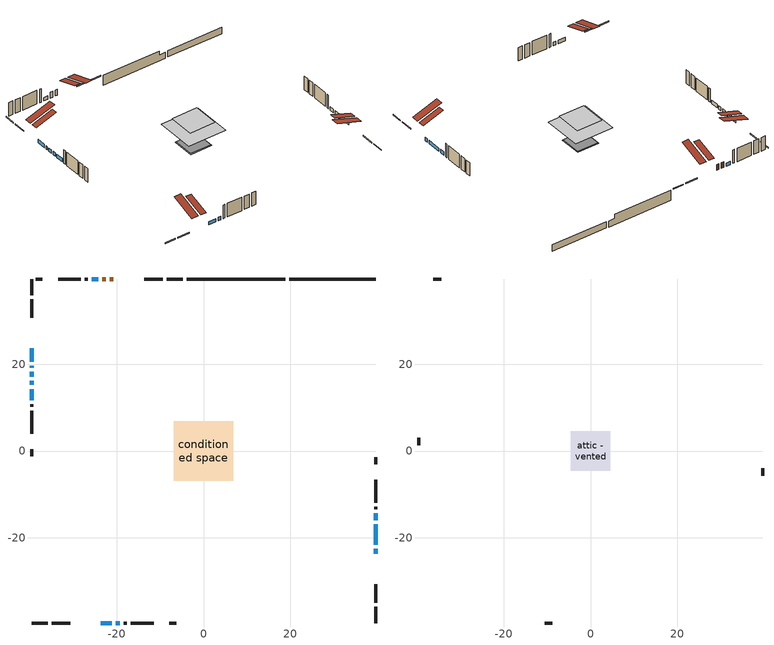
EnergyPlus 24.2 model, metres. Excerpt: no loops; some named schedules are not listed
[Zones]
conditioned space
 floor outside (Floor1 construction): -0.9,-0.9 -0.9,0.9 0.9,0.9 0.9,-0.9 z1.53
 floor adiabatic (AdiabaticFloorConstruction): -6.83,-6.83 -6.83,6.83 6.83,6.83 6.83,-6.83 z3.97
 floor foundation (Slab1 construction): -3.6,-3.6 -3.6,3.6 3.6,3.6 3.6,-3.6 z-1.95
 floor foundation (Slab1 construction 1): -3.86,-3.86 -3.86,3.86 3.86,3.86 3.86,-3.86 z-2.13
 wall outside (RimJoist1 construction): -4.77,39.61 -8.48,39.61 / -39.61,-39.61 -35.9,-39.61 / -39.61,39.61 -39.61,35.9 / 39.61,-39.61 39.61,-35.9 z1.53:1.83
 wall outside (RimJoist2 construction): -9.41,39.61 -13.67,39.61 / -34.97,-39.61 -30.71,-39.61 / -39.61,34.97 -39.61,30.71 / 39.61,-34.97 39.61,-30.71 z1.53:1.83
 wall outside (AdiabaticWallConstruction 1): -20.73,39.61 -21.55,39.61 / -22.47,39.61 -23.28,39.61 z1.53:3.56
 wall outside (AdiabaticWallConstruction): -39.61,23.64 -39.61,20.56 / -24.21,39.61 -25.76,39.61 / -39.61,19.63 -39.61,19.15 / -39.61,18.23 -39.61,17.08 / 39.61,-23.64 39.61,-22.5 / -39.61,16.16 -39.61,15.21 / -39.61,14.28 -39.61,11.74 / 39.61,-21.57 39.61,-16.85 / 39.61,-15.92 39.61,-14.38 / -23.64,-39.61 -21.1,-39.61 / -20.17,-39.61 -19.24,-39.61 z1.53:2.75
 wall outside (Wall1 construction): -26.68,39.61 -27.31,39.61 / -18.31,-39.61 -17.68,-39.61 / -39.61,10.81 -39.61,10.18 / 39.61,-13.45 39.61,-12.82 z1.53:6.41
 wall outside (Wall2 construction): -28.24,39.61 -33.5,39.61 / -16.76,-39.61 -11.5,-39.61 / -39.61,9.25 -39.61,4 / 39.61,-11.89 39.61,-6.64 z1.53:6.41
 wall outside (Wall4 construction): -37.09,39.61 -38.68,39.61 / -7.91,-39.61 -6.31,-39.61 / -39.61,0.4 -39.61,-1.19 / 39.61,-3.05 39.61,-1.45 z1.53:6.41
 wall foundation (FoundationWall1 construction): 39.61,39.61 19.8,39.61 z-1.95:0.31
 wall foundation (FoundationWall2 construction): -3.84,39.61,-2.13 -3.84,39.61,1.53 16.6,39.61,1.53 16.6,39.61,0.05 18.87,39.61,0.05 18.87,39.61,-2.13
 window (WindowConstruction): -39.61,23.64 -39.61,20.56 z1.53:2.75
 window (WindowConstruction 7): -24.21,39.61 -25.76,39.61 z1.53:2.75
 window (WindowConstruction 8): -39.61,19.63 -39.61,19.15 z1.53:2.75
 window (WindowConstruction 9): -39.61,18.23 -39.61,17.08 z1.53:2.75
 window (WindowConstruction 10): 39.61,-23.64 39.61,-22.5 z1.53:2.75
 window (WindowConstruction 1): -39.61,16.15 -39.61,15.21 z1.53:2.75
 window (WindowConstruction 2): -39.61,14.28 -39.61,11.74 z1.53:2.75
 window (WindowConstruction 3): 39.61,-21.57 39.61,-16.85 z1.53:2.75
 window (WindowConstruction 4): 39.61,-15.92 39.61,-14.38 z1.53:2.75
 window (WindowConstruction 5): -23.64,-39.61 -21.1,-39.61 z1.53:2.75
 window (WindowConstruction 6): -20.17,-39.61 -19.24,-39.61 z1.53:2.75
 door (Door): -20.73,39.61 -21.54,39.61 z1.53:3.56
 door (Door 1): -22.47,39.61 -23.28,39.61 z1.53:3.56
 ceiling adiabatic (AdiabaticFloorConstruction): 6.83,-6.83 6.83,6.83 -6.83,6.83 -6.83,-6.83 z3.97
 roof outside (Roof2 construction): -19.81,39.61,6.41 -19.81,32.22,8.87 -17.86,32.22,8.87 -17.86,39.61,6.41; -24.57,-39.61,6.41 -24.57,-32.22,8.87 -26.52,-32.22,8.87 -26.52,-39.61,6.41; -39.61,24.57,6.41 -32.22,24.57,8.87 -32.22,26.52,8.87 -39.61,26.52,6.41; 39.61,-24.57,6.41 32.22,-24.57,8.87 32.22,-26.52,8.87 39.61,-26.52,6.41
attic - vented
 floor to conditioned space (Floor2 construction Reversed): -4.54,-4.54 -4.54,4.54 4.54,4.54 4.54,-4.54 z6.41
 wall outside (Wall3 construction): -34.42,39.61 -36.16,39.61 / -10.57,-39.61 -8.84,-39.61 / -39.61,3.07 -39.61,1.33 / 39.61,-5.71 39.61,-3.97 z1.53:6.41
 roof outside (Roof1 construction): -16.93,39.61,6.41 -16.93,30.76,9.36 -14.6,30.76,9.36 -14.6,39.61,6.41; -27.45,-39.61,6.41 -27.45,-30.76,9.36 -29.78,-30.76,9.36 -29.78,-39.61,6.41; -39.61,27.45,6.41 -30.76,27.45,9.36 -30.76,29.78,9.36 -39.61,29.78,6.41; 39.61,-27.45,6.41 30.76,-27.45,9.36 30.76,-29.78,9.36 39.61,-29.78,6.41
[Building]
Building 1: Terrain=Suburbs
[Site:Location]
Regina Intl AP_SK: Latitude {deg}=50.43; Longitude {deg}=-104.67; Time Zone {hr}=-6; Elevation {m}=578; Keep Site Location Information=Yes
[Site:GroundTemperature:Shallow]
-2.28208, -4.75844, -4.95676, -3.7816, 0.936024, 5.63167, 9.70254, 12.2813, 12.5004, 10.403, 6.43594, 1.88434
[Site:WaterMainsTemperature]
Calculation Method=Schedule; Temperature Schedule=mains temperature schedule
[Material] Roughness=Rough; Thermal Absorptance=0.9
Name | Thickness {m} | Conductivity {W/m-K} | Density {kg/m3} | Specific Heat {J/kg-K} | Solar Absorptance | Visible Absorptance
asphalt or fiberglass shingles | 0.00635 | 0.162714 | 1121.4 | 1465.45 | 0.84 | 0.84
ceiling stud and cavity | 0.1397 | 0.0762125 | 65.682 | 1177.47 | 0.7 | 0.7
concrete 4.0 in. | 0.1016 | 1.803125 | 2242.8 | 837.4 | 0.7 | 0.7
concrete 8.0 in. | 0.2032 | 1.803125 | 2242.8 | 837.4 | 0.7 | 0.7
door material | 0.04445 | 0.0451087 | 512.64 | 1214.23 | 0.7 | 0.7
door material 1 | 0.04445 | 0.20624 | 512.64 | 1214.23 | 0.7 | 0.7
exterior vertical ins | 0.0457286 | 0.029427 | 32.04 | 1214.23 | 0.7 | 0.7
exterior vertical ins 1 | 0.00170311 | 0.029427 | 32.04 | 1214.23 | 0.7 | 0.7
floor covering | 0.0127 | 0.0433444 | 54.468 | 1339.84 | 0.6 | 0.6
floor rigid ins | 0.051816 | 0.029427 | 32.04 | 1214.23 | 0.7 | 0.7
floor rigid ins 1; wall rigid ins | 0.512978 | 0.029427 | 32.04 | 1214.23 | 0.7 | 0.7
floor stud and cavity | 0.1397 | 0.574091 | 92.3553 | 1139.71 | 0.7 | 0.7
floor stud and cavity 1 | 0.1397 | 1.75129 | 37.0049 | 1207.88 | 0.7 | 0.7
furniture material conditioned space 1 | 0.1524 | 0.115458 | 640.8 | 1214.23 | 0.6 | 0.6
gypsum board | 0.0127 | 0.160291 | 801 | 837.4 | 0.6 | 0.6
gypsum board 1 | 0.0127 | 0.160291 | 801 | 837.4 | 0.7 | 0.7
osb sheathing 0.5 in. | 0.0127 | 0.115458 | 512.64 | 1214.23 | 0.7 | 0.7
osb sheathing 0.75 in. | 0.01905 | 0.115458 | 512.64 | 1214.23 | 0.7 | 0.7
osb sheathing 2.0 in. | 0.0508 | 0.115458 | 512.64 | 1214.23 | 0.7 | 0.7
rim joist stud and cavity | 0.0508 | 0.271007 | 50.32683 | 1063.81 | 0.6 | 0.6
rim joist stud and cavity 1 | 0.0508 | 0.0310355 | 125.044 | 1163.47 | 0.6 | 0.6
roof stud and cavity | 0.2032 | 0.116356 | 78.34581 | 1123.46 | 0.7 | 0.7
wall stud and cavity | 0.1397 | 0.0961679 | 139.0536 | 1170.24 | 0.7 | 0.7
wall stud and cavity 1 | 0.1397 | 0.0921469 | 139.0536 | 1170.24 | 0.7 | 0.7
wall stud and cavity 2 | 0.0889 | 6.1454 | 50.32683 | 1063.81 | 0.6 | 0.6
wall stud and cavity 3 | 0.1397 | 0.0971535 | 139.0536 | 1170.24 | 0.7 | 0.7
wall stud and cavity 4 | 0.0889 | 0.380278 | 52.3479 | 1209.89 | 0.7 | 0.7
wall stud and cavity 5 | 0.0889 | 0.391764 | 83.0341 | 1211.67 | 0.7 | 0.7
wood siding | 0.0254 | 0.102417 | 544.68 | 1172.36 | 0 | 0
wood siding 1 | 0.00254 | 0.102417 | 544.68 | 1172.36 | 0 | 0
wood siding 2; wood siding 3; wood siding 4 | 0.0254 | 0.102417 | 544.68 | 1172.36 | 0.7 | 0.7
[WindowMaterial:SimpleGlazingSystem]
Name | U-Factor {W/m2-K} | Solar Heat Gain Coefficient
WindowMaterial | 2.90941 | 0.68
WindowMaterial 1 | 2.972433 | 0.61
WindowMaterial 2 | 2.82878 | 0.58
WindowMaterial 3 | 2.87193 | 0.71
WindowMaterial 4 | 2.93382 | 0.65
WindowMaterial 5 | 2.92474 | 0.66
[Construction]
AdiabaticFloorConstruction: floor stud and cavity 1, floor rigid ins 1, osb sheathing 0.75 in., floor covering
AdiabaticWallConstruction: wood siding 3, wall rigid ins, wall stud and cavity 4, gypsum board
AdiabaticWallConstruction 1: wood siding 4, wall rigid ins, wall stud and cavity 4, gypsum board
Door: door material
Door 1: door material 1
Floor1 construction: floor stud and cavity, floor rigid ins, osb sheathing 0.75 in., floor covering
Floor2 construction Reversed: gypsum board, ceiling stud and cavity
FoundationWall1 construction; FoundationWall2 construction: concrete 8.0 in., gypsum board 1
furniture construction conditioned space 1: furniture material conditioned space 1
PartitionWallConstruction: gypsum board, wall stud and cavity 5, gypsum board
RimJoist1 construction: wood siding 2, rim joist stud and cavity
RimJoist2 construction: wood siding 2, osb sheathing 2.0 in., rim joist stud and cavity 1
Roof1 construction: asphalt or fiberglass shingles
Roof2 construction: asphalt or fiberglass shingles, osb sheathing 0.75 in., roof stud and cavity, gypsum board
Slab1 construction; Slab1 construction 1: concrete 4.0 in.
Wall1 construction: wood siding, osb sheathing 0.5 in., wall stud and cavity, gypsum board
Wall2 construction: wood siding, osb sheathing 0.5 in., wall stud and cavity 1, gypsum board
Wall3 construction: wood siding 1, wall stud and cavity 2
Wall4 construction: wood siding, osb sheathing 0.5 in., wall stud and cavity 3, gypsum board
WindowConstruction; WindowConstruction 4; WindowConstruction 7: WindowMaterial
WindowConstruction 1; WindowConstruction 8: WindowMaterial 1
WindowConstruction 10; WindowConstruction 9: WindowMaterial 5
WindowConstruction 2; WindowConstruction 5: WindowMaterial 2
WindowConstruction 3: WindowMaterial 3
WindowConstruction 6: WindowMaterial 4
[Zone] Multiplier=1; Part of Total Floor Area=Yes
Name | Volume {m3}
attic - vented | 39.4939
conditioned space | 745.5
[Space]
Name | Zone | Volume {m3}
attic - vented 1 | attic - vented | 39.4939
conditioned space 1 | conditioned space | 745.5
[ZoneInfiltration:EffectiveLeakageArea]
infil attic - vented 1: Zone or Space=attic - vented 1; Schedule=Always On Discrete; Effective Air Leakage Area {cm2}=2605.26; Stack Coefficient=0.000544188; Wind Coefficient=1.57614e-05
[ZoneMixing]
whole house fan mix: Zone or Space=attic - vented; Schedule=Always On Continuous; Design Flow Rate Calculation Method=Flow/Zone; Design Flow Rate {m3/s}=0; Source Zone or Space=conditioned space
[SurfaceProperty:ExposedFoundationPerimeter] Exposed Perimeter Calculation Method=TotalExposedPerimeter
Name | Total Exposed Perimeter {m}
Slab1 | 19.812
Slab1 1 | 22.708
[InternalMass] Zone or ZoneList=conditioned space; Space or SpaceList=conditioned space 1
Name | Construction | Surface Area {m2}
furniture mass conditioned space 1 | furniture construction conditioned space 1 | 120.618
partition wall mass | PartitionWallConstruction | 301.546
[Lights]
interior lighting: Zone or ZoneList or Space or SpaceList=conditioned space 1; Schedule=interior lighting schedule; Design Level Calculation Method=LightingLevel; Lighting Level {W}=343.2; Return Air Fraction=0; Fraction Radiant=0.6; Fraction Visible=0.2; Fraction Replaceable=1
[People]
occupants: Zone or ZoneList or Space or SpaceList=conditioned space 1; Number of People Schedule=occupants schedule; Number of People Calculation Method=People; Number of People=3; Fraction Radiant=0.314171; Sensible Heat Fraction=0.56303; Activity Level Schedule=occupants activity schedule; Carbon Dioxide Generation Rate {m3/s-W}=0; Enable ASHRAE 55 Comfort Warnings=No; Mean Radiant Temperature Calculation Type=EnclosureAveraged
[ElectricEquipment] Zone or ZoneList or Space or SpaceList=conditioned space 1; Design Level Calculation Method=EquipmentLevel
Name | Schedule | Design Level {W} | Fraction Latent | Fraction Radiant | Fraction Lost
clothes dryer | clothes dryer schedule | 140.772 | 0.015 | 0.081 | 0.85
clothes washer | clothes washer schedule | 32.1985 | 0.03 | 0.162 | 0.7
cooking range | cooking range schedule | 215.147 | 0.08 | 0.432 | 0.2
dishwasher | dishwasher schedule | 66.8632 | 0.3 | 0.18 | 0.4
fridge | fridge schedule | 72.9452 | 0 | 0.6 | 0
mech vent house fan | mech vent house fan schedule | 0 | 0 | 0 | 1
mech vent house fan cfis | mech vent house fan cfis schedule | 0 | 0 | 0 | 0
misc plug loads | misc plug loads schedule | 494.7 | 0.045 | 0.513 | 0.1
whole house fan | Always On Discrete | 0 | 0 | 0 | 1
[OtherEquipment] Zone or ZoneList or Space or SpaceList=conditioned space 1; Design Level Calculation Method=EquipmentLevel
Name | Fuel Type | Schedule | Design Level {W} | Fraction Latent | Fraction Radiant | Fraction Lost
clothes dryer 1 | Electricity | clothes dryer schedule | 0 | 0.015 | 0.081 | 0.85
cooking range 1 | Electricity | cooking range schedule | 0 | 0.08 | 0.432 | 0.2
general water use latent | None | general water use schedule | 62.594 | 1 | 0 | 0
general water use sensible | None | general water use schedule | -61.6891 | 0 | 0.6 | 0
mech vent house fan latent load | None | Always On Discrete | 0 | 1 | 0 | 0
mech vent house fan sensible load | None | Always On Discrete | 0 | 0 | 0 | 0
water heater energy adjustment1 | NaturalGas | Always On Discrete | 0.01 | 0 | 0 | 1
[ZoneInfiltration:DesignFlowRate] Zone or ZoneList or Space or SpaceList=conditioned space 1; Schedule=Always On Discrete; Design Flow Rate Calculation Method=Flow/Zone; Design Flow Rate {m3/s}=0
infil flow; natural vent flow; whole house fan flow
[Foundation:Kiva] Initial Indoor Air Temperature {C}=21; Wall Depth Below Slab {m}=0.2032; Custom Block X Position 1 {m}=0.2159; Custom Block Z Position 1 {m}=0
Name | Wall Height Above Grade {m} | Custom Block Material Name 1 | Custom Block Depth 1 {m}
Foundation Kiva 1 | 0.310012 | exterior vertical ins | 2.26
Foundation Kiva 2 | 1.53 | exterior vertical ins 1 | 3.66001
[Foundation:Kiva:Settings]
Soil Conductivity {W/m-K}=0.849921; Soil Density {kg/m3}=1842.3; Soil Specific Heat {J/kg-K}=418.7; Ground Solar Absorptivity=0.9; Ground Thermal Absorptivity=0.9; Ground Surface Roughness {m}=0.03; Far-Field Width {m}=40; Deep-Ground Boundary Condition=ZeroFlux; Deep-Ground Depth {m}=40; Minimum Cell Dimension {m}=0.2; Maximum Cell Growth Coefficient=3; Simulation Timestep=Timestep
[Exterior:Lights]
exterior lighting: Schedule=exterior lighting schedule; Design Level {W}=75.6
[Schedule:Constant]
Name | Hourly Value
Always On Continuous; mech vent house fan schedule; mech vent house fan cfis schedule; Always On Discrete | 1
occupants activity schedule | 117.228
fridge schedule | 0
[Schedule:Week:Daily]
interior lighting schedule Week Rule - Jan1-Jan27: interior lighting schedule day, interior lighting schedule day, interior lighting schedule day, interior lighting schedule day, interior lighting schedule day, interior lighting schedule day, interior lighting schedule day, interior lighting schedule default day, interior lighting schedule default day, interior lighting schedule default day, interior lighting schedule default day, interior lighting schedule default day
interior lighting schedule Week Rule - Jan28-Feb3: interior lighting schedule day, interior lighting schedule day, interior lighting schedule day, interior lighting schedule day, interior lighting schedule day 1, interior lighting schedule day 1, interior lighting schedule day 1, interior lighting schedule default day, interior lighting schedule default day, interior lighting schedule default day, interior lighting schedule default day, interior lighting schedule default day
interior lighting schedule Week Rule - Feb4-Feb24: interior lighting schedule day 1, interior lighting schedule day 1, interior lighting schedule day 1, interior lighting schedule day 1, interior lighting schedule day 1, interior lighting schedule day 1, interior lighting schedule day 1, interior lighting schedule default day, interior lighting schedule default day, interior lighting schedule default day, interior lighting schedule default day, interior lighting schedule default day
interior lighting schedule Week Rule - Feb25-Mar3: interior lighting schedule day 1, interior lighting schedule day 1, interior lighting schedule day 1, interior lighting schedule day 1, interior lighting schedule day 2, interior lighting schedule day 2, interior lighting schedule day 2, interior lighting schedule default day, interior lighting schedule default day, interior lighting schedule default day, interior lighting schedule default day, interior lighting schedule default day
interior lighting schedule Week Rule - Mar4-Mar31: interior lighting schedule day 2, interior lighting schedule day 2, interior lighting schedule day 2, interior lighting schedule day 2, interior lighting schedule day 2, interior lighting schedule day 2, interior lighting schedule day 2, interior lighting schedule default day, interior lighting schedule default day, interior lighting schedule default day, interior lighting schedule default day, interior lighting schedule default day
interior lighting schedule Week Rule - Apr1-Apr28: interior lighting schedule day 3, interior lighting schedule day 3, interior lighting schedule day 3, interior lighting schedule day 3, interior lighting schedule day 3, interior lighting schedule day 3, interior lighting schedule day 3, interior lighting schedule default day, interior lighting schedule default day, interior lighting schedule default day, interior lighting schedule default day, interior lighting schedule default day
interior lighting schedule Week Rule - Apr29-May5: interior lighting schedule day 3, interior lighting schedule day 3, interior lighting schedule day 4, interior lighting schedule day 4, interior lighting schedule day 4, interior lighting schedule day 4, interior lighting schedule day 4, interior lighting schedule default day, interior lighting schedule default day, interior lighting schedule default day, interior lighting schedule default day, interior lighting schedule default day
interior lighting schedule Week Rule - May6-May26: interior lighting schedule day 4, interior lighting schedule day 4, interior lighting schedule day 4, interior lighting schedule day 4, interior lighting schedule day 4, interior lighting schedule day 4, interior lighting schedule day 4, interior lighting schedule default day, interior lighting schedule default day, interior lighting schedule default day, interior lighting schedule default day, interior lighting schedule default day
interior lighting schedule Week Rule - May27-Jun2: interior lighting schedule day 4, interior lighting schedule day 4, interior lighting schedule day 4, interior lighting schedule day 4, interior lighting schedule day 4, interior lighting schedule day 5, interior lighting schedule day 5, interior lighting schedule default day, interior lighting schedule default day, interior lighting schedule default day, interior lighting schedule default day, interior lighting schedule default day
interior lighting schedule Week Rule - Jun3-Jun30: interior lighting schedule day 5, interior lighting schedule day 5, interior lighting schedule day 5, interior lighting schedule day 5, interior lighting schedule day 5, interior lighting schedule day 5, interior lighting schedule day 5, interior lighting schedule default day, interior lighting schedule default day, interior lighting schedule default day, interior lighting schedule default day, interior lighting schedule default day
interior lighting schedule Week Rule - Jul1-Jul28: interior lighting schedule day 6, interior lighting schedule day 6, interior lighting schedule day 6, interior lighting schedule day 6, interior lighting schedule day 6, interior lighting schedule day 6, interior lighting schedule day 6, interior lighting schedule default day, interior lighting schedule default day, interior lighting schedule default day, interior lighting schedule default day, interior lighting schedule default day
interior lighting schedule Week Rule - Jul29-Aug4: interior lighting schedule day 6, interior lighting schedule day 6, interior lighting schedule day 6, interior lighting schedule day 7, interior lighting schedule day 7, interior lighting schedule day 7, interior lighting schedule day 7, interior lighting schedule default day, interior lighting schedule default day, interior lighting schedule default day, interior lighting schedule default day, interior lighting schedule default day
interior lighting schedule Week Rule - Aug5-Aug25: interior lighting schedule day 7, interior lighting schedule day 7, interior lighting schedule day 7, interior lighting schedule day 7, interior lighting schedule day 7, interior lighting schedule day 7, interior lighting schedule day 7, interior lighting schedule default day, interior lighting schedule default day, interior lighting schedule default day, interior lighting schedule default day, interior lighting schedule default day
interior lighting schedule Week Rule - Aug26-Sep1: interior lighting schedule day 7, interior lighting schedule day 7, interior lighting schedule day 7, interior lighting schedule day 7, interior lighting schedule day 7, interior lighting schedule day 7, interior lighting schedule day 8, interior lighting schedule default day, interior lighting schedule default day, interior lighting schedule default day, interior lighting schedule default day, interior lighting schedule default day
interior lighting schedule Week Rule - Sep2-Sep29: interior lighting schedule day 8, interior lighting schedule day 8, interior lighting schedule day 8, interior lighting schedule day 8, interior lighting schedule day 8, interior lighting schedule day 8, interior lighting schedule day 8, interior lighting schedule default day, interior lighting schedule default day, interior lighting schedule default day, interior lighting schedule default day, interior lighting schedule default day
interior lighting schedule Week Rule - Sep30-Oct6: interior lighting schedule day 8, interior lighting schedule day 9, interior lighting schedule day 9, interior lighting schedule day 9, interior lighting schedule day 9, interior lighting schedule day 9, interior lighting schedule day 9, interior lighting schedule default day, interior lighting schedule default day, interior lighting schedule default day, interior lighting schedule default day, interior lighting schedule default day
interior lighting schedule Week Rule - Oct7-Oct27: interior lighting schedule day 9, interior lighting schedule day 9, interior lighting schedule day 9, interior lighting schedule day 9, interior lighting schedule day 9, interior lighting schedule day 9, interior lighting schedule day 9, interior lighting schedule default day, interior lighting schedule default day, interior lighting schedule default day, interior lighting schedule default day, interior lighting schedule default day
interior lighting schedule Week Rule - Oct28-Nov3: interior lighting schedule day 9, interior lighting schedule day 9, interior lighting schedule day 9, interior lighting schedule day 9, interior lighting schedule day 10, interior lighting schedule day 10, interior lighting schedule day 10, interior lighting schedule default day, interior lighting schedule default day, interior lighting schedule default day, interior lighting schedule default day, interior lighting schedule default day
interior lighting schedule Week Rule - Nov4-Nov24: interior lighting schedule day 10, interior lighting schedule day 10, interior lighting schedule day 10, interior lighting schedule day 10, interior lighting schedule day 10, interior lighting schedule day 10, interior lighting schedule day 10, interior lighting schedule default day, interior lighting schedule default day, interior lighting schedule default day, interior lighting schedule default day, interior lighting schedule default day
interior lighting schedule Week Rule - Nov25-Dec1: interior lighting schedule day 10, interior lighting schedule day 10, interior lighting schedule day 10, interior lighting schedule day 10, interior lighting schedule day 10, interior lighting schedule day 10, interior lighting schedule day 11, interior lighting schedule default day, interior lighting schedule default day, interior lighting schedule default day, interior lighting schedule default day, interior lighting schedule default day
interior lighting schedule Week Rule - Dec2-Dec31: interior lighting schedule day 11, interior lighting schedule day 11, interior lighting schedule day 11, interior lighting schedule day 11, interior lighting schedule day 11, interior lighting schedule day 11, interior lighting schedule day 11, interior lighting schedule default day, interior lighting schedule default day, interior lighting schedule default day, interior lighting schedule default day, interior lighting schedule default day
occupants schedule Week Rule - Jan1-Dec31: occupants schedule day, occupants schedule day, occupants schedule day, occupants schedule day, occupants schedule day, occupants schedule day, occupants schedule day, occupants schedule default day, occupants schedule default day, occupants schedule default day, occupants schedule default day, occupants schedule default day
clothes dryer schedule Week Rule - Jan1-Dec31: clothes dryer schedule day, clothes dryer schedule day, clothes dryer schedule day, clothes dryer schedule day, clothes dryer schedule day, clothes dryer schedule day, clothes dryer schedule day, clothes dryer schedule default day, clothes dryer schedule default day, clothes dryer schedule default day, clothes dryer schedule default day, clothes dryer schedule default day
clothes washer schedule Week Rule - Jan1-Dec31: clothes washer schedule day, clothes washer schedule day, clothes washer schedule day, clothes washer schedule day, clothes washer schedule day, clothes washer schedule day, clothes washer schedule day, clothes washer schedule default day, clothes washer schedule default day, clothes washer schedule default day, clothes washer schedule default day, clothes washer schedule default day
cooking range schedule Week Rule - Jan1-Dec31: cooking range schedule day, cooking range schedule day, cooking range schedule day, cooking range schedule day, cooking range schedule day, cooking range schedule day, cooking range schedule day, cooking range schedule default day, cooking range schedule default day, cooking range schedule default day, cooking range schedule default day, cooking range schedule default day
dishwasher schedule Week Rule - Jan1-Dec31: dishwasher schedule day, dishwasher schedule day, dishwasher schedule day, dishwasher schedule day, dishwasher schedule day, dishwasher schedule day, dishwasher schedule day, dishwasher schedule default day, dishwasher schedule default day, dishwasher schedule default day, dishwasher schedule default day, dishwasher schedule default day
misc plug loads schedule Week Rule - Jan1-Dec31: misc plug loads schedule day, misc plug loads schedule day, misc plug loads schedule day, misc plug loads schedule day, misc plug loads schedule day, misc plug loads schedule day, misc plug loads schedule day, misc plug loads schedule default day, misc plug loads schedule default day, misc plug loads schedule default day, misc plug loads schedule default day, misc plug loads schedule default day
general water use schedule Week Rule - Jan1-Dec31: general water use schedule day, general water use schedule day, general water use schedule day, general water use schedule day, general water use schedule day, general water use schedule day, general water use schedule day, general water use schedule default day, general water use schedule default day, general water use schedule default day, general water use schedule default day, general water use schedule default day
exterior lighting schedule Week Rule - Jan1-Jan27: exterior lighting schedule day, exterior lighting schedule day, exterior lighting schedule day, exterior lighting schedule day, exterior lighting schedule day, exterior lighting schedule day, exterior lighting schedule day, exterior lighting schedule default day, exterior lighting schedule default day, exterior lighting schedule default day, exterior lighting schedule default day, exterior lighting schedule default day
exterior lighting schedule Week Rule - Jan28-Feb3: exterior lighting schedule day, exterior lighting schedule day, exterior lighting schedule day, exterior lighting schedule day, exterior lighting schedule day 1, exterior lighting schedule day 1, exterior lighting schedule day 1, exterior lighting schedule default day, exterior lighting schedule default day, exterior lighting schedule default day, exterior lighting schedule default day, exterior lighting schedule default day
exterior lighting schedule Week Rule - Feb4-Feb24: exterior lighting schedule day 1, exterior lighting schedule day 1, exterior lighting schedule day 1, exterior lighting schedule day 1, exterior lighting schedule day 1, exterior lighting schedule day 1, exterior lighting schedule day 1, exterior lighting schedule default day, exterior lighting schedule default day, exterior lighting schedule default day, exterior lighting schedule default day, exterior lighting schedule default day
exterior lighting schedule Week Rule - Feb25-Mar3: exterior lighting schedule day 1, exterior lighting schedule day 1, exterior lighting schedule day 1, exterior lighting schedule day 1, exterior lighting schedule day 2, exterior lighting schedule day 2, exterior lighting schedule day 2, exterior lighting schedule default day, exterior lighting schedule default day, exterior lighting schedule default day, exterior lighting schedule default day, exterior lighting schedule default day
exterior lighting schedule Week Rule - Mar4-Mar31: exterior lighting schedule day 2, exterior lighting schedule day 2, exterior lighting schedule day 2, exterior lighting schedule day 2, exterior lighting schedule day 2, exterior lighting schedule day 2, exterior lighting schedule day 2, exterior lighting schedule default day, exterior lighting schedule default day, exterior lighting schedule default day, exterior lighting schedule default day, exterior lighting schedule default day
exterior lighting schedule Week Rule - Apr1-Apr28: exterior lighting schedule day 3, exterior lighting schedule day 3, exterior lighting schedule day 3, exterior lighting schedule day 3, exterior lighting schedule day 3, exterior lighting schedule day 3, exterior lighting schedule day 3, exterior lighting schedule default day, exterior lighting schedule default day, exterior lighting schedule default day, exterior lighting schedule default day, exterior lighting schedule default day
exterior lighting schedule Week Rule - Apr29-May5: exterior lighting schedule day 3, exterior lighting schedule day 3, exterior lighting schedule day 4, exterior lighting schedule day 4, exterior lighting schedule day 4, exterior lighting schedule day 4, exterior lighting schedule day 4, exterior lighting schedule default day, exterior lighting schedule default day, exterior lighting schedule default day, exterior lighting schedule default day, exterior lighting schedule default day
exterior lighting schedule Week Rule - May6-May26: exterior lighting schedule day 4, exterior lighting schedule day 4, exterior lighting schedule day 4, exterior lighting schedule day 4, exterior lighting schedule day 4, exterior lighting schedule day 4, exterior lighting schedule day 4, exterior lighting schedule default day, exterior lighting schedule default day, exterior lighting schedule default day, exterior lighting schedule default day, exterior lighting schedule default day
exterior lighting schedule Week Rule - May27-Jun2: exterior lighting schedule day 4, exterior lighting schedule day 4, exterior lighting schedule day 4, exterior lighting schedule day 4, exterior lighting schedule day 4, exterior lighting schedule day 5, exterior lighting schedule day 5, exterior lighting schedule default day, exterior lighting schedule default day, exterior lighting schedule default day, exterior lighting schedule default day, exterior lighting schedule default day
exterior lighting schedule Week Rule - Jun3-Jun30: exterior lighting schedule day 5, exterior lighting schedule day 5, exterior lighting schedule day 5, exterior lighting schedule day 5, exterior lighting schedule day 5, exterior lighting schedule day 5, exterior lighting schedule day 5, exterior lighting schedule default day, exterior lighting schedule default day, exterior lighting schedule default day, exterior lighting schedule default day, exterior lighting schedule default day
exterior lighting schedule Week Rule - Jul1-Jul28: exterior lighting schedule day 6, exterior lighting schedule day 6, exterior lighting schedule day 6, exterior lighting schedule day 6, exterior lighting schedule day 6, exterior lighting schedule day 6, exterior lighting schedule day 6, exterior lighting schedule default day, exterior lighting schedule default day, exterior lighting schedule default day, exterior lighting schedule default day, exterior lighting schedule default day
exterior lighting schedule Week Rule - Jul29-Aug4: exterior lighting schedule day 6, exterior lighting schedule day 6, exterior lighting schedule day 6, exterior lighting schedule day 7, exterior lighting schedule day 7, exterior lighting schedule day 7, exterior lighting schedule day 7, exterior lighting schedule default day, exterior lighting schedule default day, exterior lighting schedule default day, exterior lighting schedule default day, exterior lighting schedule default day
exterior lighting schedule Week Rule - Aug5-Aug25: exterior lighting schedule day 7, exterior lighting schedule day 7, exterior lighting schedule day 7, exterior lighting schedule day 7, exterior lighting schedule day 7, exterior lighting schedule day 7, exterior lighting schedule day 7, exterior lighting schedule default day, exterior lighting schedule default day, exterior lighting schedule default day, exterior lighting schedule default day, exterior lighting schedule default day
exterior lighting schedule Week Rule - Aug26-Sep1: exterior lighting schedule day 7, exterior lighting schedule day 7, exterior lighting schedule day 7, exterior lighting schedule day 7, exterior lighting schedule day 7, exterior lighting schedule day 7, exterior lighting schedule day 8, exterior lighting schedule default day, exterior lighting schedule default day, exterior lighting schedule default day, exterior lighting schedule default day, exterior lighting schedule default day
exterior lighting schedule Week Rule - Sep2-Sep29: exterior lighting schedule day 8, exterior lighting schedule day 8, exterior lighting schedule day 8, exterior lighting schedule day 8, exterior lighting schedule day 8, exterior lighting schedule day 8, exterior lighting schedule day 8, exterior lighting schedule default day, exterior lighting schedule default day, exterior lighting schedule default day, exterior lighting schedule default day, exterior lighting schedule default day
exterior lighting schedule Week Rule - Sep30-Oct6: exterior lighting schedule day 8, exterior lighting schedule day 9, exterior lighting schedule day 9, exterior lighting schedule day 9, exterior lighting schedule day 9, exterior lighting schedule day 9, exterior lighting schedule day 9, exterior lighting schedule default day, exterior lighting schedule default day, exterior lighting schedule default day, exterior lighting schedule default day, exterior lighting schedule default day
exterior lighting schedule Week Rule - Oct7-Oct27: exterior lighting schedule day 9, exterior lighting schedule day 9, exterior lighting schedule day 9, exterior lighting schedule day 9, exterior lighting schedule day 9, exterior lighting schedule day 9, exterior lighting schedule day 9, exterior lighting schedule default day, exterior lighting schedule default day, exterior lighting schedule default day, exterior lighting schedule default day, exterior lighting schedule default day
exterior lighting schedule Week Rule - Oct28-Nov3: exterior lighting schedule day 9, exterior lighting schedule day 9, exterior lighting schedule day 9, exterior lighting schedule day 9, exterior lighting schedule day 10, exterior lighting schedule day 10, exterior lighting schedule day 10, exterior lighting schedule default day, exterior lighting schedule default day, exterior lighting schedule default day, exterior lighting schedule default day, exterior lighting schedule default day
exterior lighting schedule Week Rule - Nov4-Nov24: exterior lighting schedule day 10, exterior lighting schedule day 10, exterior lighting schedule day 10, exterior lighting schedule day 10, exterior lighting schedule day 10, exterior lighting schedule day 10, exterior lighting schedule day 10, exterior lighting schedule default day, exterior lighting schedule default day, exterior lighting schedule default day, exterior lighting schedule default day, exterior lighting schedule default day
[Schedule:Year]
interior lighting schedule: interior lighting schedule Week Rule - Jan1-Jan27, 1, 1, 1, 27, interior lighting schedule Week Rule - Jan28-Feb3, 1, 28, 2, 3, interior lighting schedule Week Rule - Feb4-Feb24, 2, 4, 2, 24, interior lighting schedule Week Rule - Feb25-Mar3, 2, 25, 3, 3, interior lighting schedule Week Rule - Mar4-Mar31, 3, 4, 3, 31, interior lighting schedule Week Rule - Apr1-Apr28, 4, 1, 4, 28, interior lighting schedule Week Rule - Apr29-May5, 4, 29, 5, 5, interior lighting schedule Week Rule - May6-May26, 5, 6, 5, 26, interior lighting schedule Week Rule - May27-Jun2, 5, 27, 6, 2, interior lighting schedule Week Rule - Jun3-Jun30, 6, 3, 6, 30, interior lighting schedule Week Rule - Jul1-Jul28, 7, 1, 7, 28, interior lighting schedule Week Rule - Jul29-Aug4, 7, 29, 8, 4, interior lighting schedule Week Rule - Aug5-Aug25, 8, 5, 8, 25, interior lighting schedule Week Rule - Aug26-Sep1, 8, 26, 9, 1, interior lighting schedule Week Rule - Sep2-Sep29, 9, 2, 9, 29, interior lighting schedule Week Rule - Sep30-Oct6, 9, 30, 10, 6, interior lighting schedule Week Rule - Oct7-Oct27, 10, 7, 10, 27, interior lighting schedule Week Rule - Oct28-Nov3, 10, 28, 11, 3, interior lighting schedule Week Rule - Nov4-Nov24, 11, 4, 11, 24, interior lighting schedule Week Rule - Nov25-Dec1, 11, 25, 12, 1, interior lighting schedule Week Rule - Dec2-Dec31, 12, 2, 12, 31
occupants schedule: occupants schedule Week Rule - Jan1-Dec31, 1, 1, 12, 31
clothes dryer schedule: clothes dryer schedule Week Rule - Jan1-Dec31, 1, 1, 12, 31
clothes washer schedule: clothes washer schedule Week Rule - Jan1-Dec31, 1, 1, 12, 31
cooking range schedule: cooking range schedule Week Rule - Jan1-Dec31, 1, 1, 12, 31
dishwasher schedule: dishwasher schedule Week Rule - Jan1-Dec31, 1, 1, 12, 31
misc plug loads schedule: misc plug loads schedule Week Rule - Jan1-Dec31, 1, 1, 12, 31
general water use schedule: general water use schedule Week Rule - Jan1-Dec31, 1, 1, 12, 31
exterior lighting schedule: exterior lighting schedule Week Rule - Jan1-Jan27, 1, 1, 1, 27, exterior lighting schedule Week Rule - Jan28-Feb3, 1, 28, 2, 3, exterior lighting schedule Week Rule - Feb4-Feb24, 2, 4, 2, 24, exterior lighting schedule Week Rule - Feb25-Mar3, 2, 25, 3, 3, exterior lighting schedule Week Rule - Mar4-Mar31, 3, 4, 3, 31, exterior lighting schedule Week Rule - Apr1-Apr28, 4, 1, 4, 28, exterior lighting schedule Week Rule - Apr29-May5, 4, 29, 5, 5, exterior lighting schedule Week Rule - May6-May26, 5, 6, 5, 26, exterior lighting schedule Week Rule - May27-Jun2, 5, 27, 6, 2, exterior lighting schedule Week Rule - Jun3-Jun30, 6, 3, 6, 30, exterior lighting schedule Week Rule - Jul1-Jul28, 7, 1, 7, 28, exterior lighting schedule Week Rule - Jul29-Aug4, 7, 29, 8, 4, exterior lighting schedule Week Rule - Aug5-Aug25, 8, 5, 8, 25, exterior lighting schedule Week Rule - Aug26-Sep1, 8, 26, 9, 1, exterior lighting schedule Week Rule - Sep2-Sep29, 9, 2, 9, 29, exterior lighting schedule Week Rule - Sep30-Oct6, 9, 30, 10, 6, exterior lighting schedule Week Rule - Oct7-Oct27, 10, 7, 10, 27, exterior lighting schedule Week Rule - Oct28-Nov3, 10, 28, 11, 3, exterior lighting schedule Week Rule - Nov4-Nov24, 11, 4, 11, 24, exterior lighting schedule Week Rule - Nov25-Dec1, 11, 25, 12, 1, exterior lighting schedule Week Rule - Dec2-Dec31, 12, 2, 12, 31
[Schedule:Compact]
mains temperature schedule: Through: 01/01, For: AllDays, Until: 24:00, 3.64167, Through: 01/02, For: AllDays, Until: 24:00, 3.56444, Through: 01/03, For: AllDays, Until: 24:00, 3.48833, Through: 01/04, For: AllDays, Until: 24:00, 3.41333, Through: 01/05, For: AllDays, Until: 24:00, 3.33944, Through: 01/06, For: AllDays, Until: 24:00, 3.26667, Through: 01/07, For: AllDays, Until: 24:00, 3.195, Through: 01/08, For: AllDays, Until: 24:00, 3.12444, Through: 01/09, For: AllDays, Until: 24:00, 3.055, Through: 01/10, For: AllDays, Until: 24:00, 2.98611, Through: 01/11, For: AllDays, Until: 24:00, 2.91944, Through: 01/12, For: AllDays, Until: 24:00, 2.85333, Through: 01/13, For: AllDays, Until: 24:00, 2.78833, Through: 01/14, For: AllDays, Until: 24:00, 2.725, Through: 01/15, For: AllDays, Until: 24:00, 2.66222, Through: 01/16, For: AllDays, Until: 24:00, 2.60111, Through: 01/17, For: AllDays, Until: 24:00, 2.54167, Through: 01/18, For: AllDays, Until: 24:00, 2.48333, Through: 01/19, For: AllDays, Until: 24:00, 2.42611, Through: 01/20, For: AllDays, Until: 24:00, 2.37, Through: 01/21, For: AllDays, Until: 24:00, 2.31556, Through: 01/22, For: AllDays, Until: 24:00, 2.26278, Through: 01/23, For: AllDays, Until: 24:00, 2.21111, Through: 01/24, For: AllDays, Until: 24:00, 2.16056, Through: 01/25, For: AllDays, Until: 24:00, 2.11167, Through: 01/26, For: AllDays, Until: 24:00, 2.06444, Through: 01/27, For: AllDays, Until: 24:00, 2.01833, Through: 01/28, For: AllDays, Until: 24:00, 1.97389, Through: 01/29, For: AllDays, Until: 24:00, 1.93056, Through: 01/30, For: AllDays, Until: 24:00, 1.88889, Through: 01/31, For: AllDays, Until: 24:00, 1.84889, Through: 02/01, For: AllDays, Until: 24:00, 1.81056, Through: 02/02, For: AllDays, Until: 24:00, 1.77333, Through: 02/03, For: AllDays, Until: 24:00, 1.73778, Through: 02/04, For: AllDays, Until: 24:00, 1.70389, Through: 02/05, For: AllDays, Until: 24:00, 1.67167, Through: 02/06, For: AllDays, Until: 24:00, 1.64056, Through: 02/07, For: AllDays, Until: 24:00, 1.61111, Through: 02/08, For: AllDays, Until: 24:00, 1.58333, Through: 02/09, For: AllDays, Until: 24:00, 1.55722, Through: 02/10, For: AllDays, Until: 24:00, 1.53278, Through: 02/11, For: AllDays, Until: 24:00, 1.51, Through: 02/12, For: AllDays, Until: 24:00, 1.48889, Through: 02/13, For: AllDays, Until: 24:00, 1.46889, Through: 02/14, For: AllDays, Until: 24:00, 1.45111, Through: 02/15, For: AllDays, Until: 24:00, 1.43444, Through: 02/16, For: AllDays, Until: 24:00, 1.41944, Through: 02/17, For: AllDays, Until: 24:00, 1.40667, Through: 02/18, For: AllDays, Until: 24:00, 1.395, Through: 02/19, For: AllDays, Until: 24:00, 1.385, Through: 02/20, For: AllDays, Until: 24:00, 1.37667, Through: 02/21, For: AllDays, Until: 24:00, 1.37, Through: 02/22, For: AllDays, Until: 24:00, 1.365, Through: 02/23, For: AllDays, Until: 24:00, 1.36167, Through: 02/24, For: AllDays, Until: 24:00, 1.36, Through: 02/25, For: AllDays, Until: 24:00, 1.36, Through: 02/26, For: AllDays, Until: 24:00, 1.36167, Through: 02/27, For: AllDays, Until: 24:00, 1.365, Through: 02/28, For: AllDays, Until: 24:00, 1.37, Through: 03/01, For: AllDays, Until: 24:00, 1.37667, Through: 03/02, For: AllDays, Until: 24:00, 1.385, Through: 03/03, For: AllDays, Until: 24:00, 1.395, Through: 03/04, For: AllDays, Until: 24:00, 1.40667, Through: 03/05, For: AllDays, Until: 24:00, 1.41944, Through: 03/06, For: AllDays, Until: 24:00, 1.43444, Through: 03/07, For: AllDays, Until: 24:00, 1.45111, Through: 03/08, For: AllDays, Until: 24:00, 1.46889, Through: 03/09, For: AllDays, Until: 24:00, 1.48889, Through: 03/10, For: AllDays, Until: 24:00, 1.51, Through: 03/11, For: AllDays, Until: 24:00, 1.53278, Through: 03/12, For: AllDays, Until: 24:00, 1.55778, Through: 03/13, For: AllDays, Until: 24:00, 1.58389, Through: 03/14, For: AllDays, Until: 24:00, 1.61167, Through: 03/15, For: AllDays, Until: 24:00, 1.64056, Through: 03/16, For: AllDays, Until: 24:00, 1.67167, Through: 03/17, For: AllDays, Until: 24:00, 1.70389, Through: 03/18, For: AllDays, Until: 24:00, 1.73778, Through: 03/19, For: AllDays, Until: 24:00, 1.77333, Through: 03/20, For: AllDays, Until: 24:00, 1.81056, Through: 03/21, For: AllDays, Until: 24:00, 1.84944, Through: 03/22, For: AllDays, Until: 24:00, 1.88944, Through: 03/23, For: AllDays, Until: 24:00, 1.93111, Through: 03/24, For: AllDays, Until: 24:00, 1.97389, Through: 03/25, For: AllDays, Until: 24:00, 2.01833, Through: 03/26, For: AllDays, Until: 24:00, 2.06444, Through: 03/27, For: AllDays, Until: 24:00, 2.11222, Through: 03/28, For: AllDays, Until: 24:00, 2.16111, Through: 03/29, For: AllDays, Until: 24:00, 2.21111, Through: 03/30, For: AllDays, Until: 24:00, 2.26278, Through: 03/31, For: AllDays, Until: 24:00, 2.31611, Through: 04/01, For: AllDays, Until: 24:00, 2.37056, Through: 04/02, For: AllDays, Until: 24:00, 2.42611, Through: 04/03, For: AllDays, Until: 24:00, 2.48333, Through: 04/04, For: AllDays, Until: 24:00, 2.54167, Through: 04/05, For: AllDays, Until: 24:00, 2.60167, Through: 04/06, For: AllDays, Until: 24:00, 2.66278, Through: 04/07, For: AllDays, Until: 24:00, 2.725, Through: 04/08, For: AllDays, Until: 24:00, 2.78833, Through: 04/09, For: AllDays, Until: 24:00, 2.85333, Through: 04/10, For: AllDays, Until: 24:00, 2.91944, Through: 04/11, For: AllDays, Until: 24:00, 2.98667, Through: 04/12, For: AllDays, Until: 24:00, 3.055, Through: 04/13, For: AllDays, Until: 24:00, 3.12444, Through: 04/14, For: AllDays, Until: 24:00, 3.195, Through: 04/15, For: AllDays, Until: 24:00, 3.26722, Through: 04/16, For: AllDays, Until: 24:00, 3.34, Through: 04/17, For: AllDays, Until: 24:00, 3.41389, Through: 04/18, For: AllDays, Until: 24:00, 3.48889, Through: 04/19, For: AllDays, Until: 24:00, 3.565, Through: 04/20, For: AllDays, Until: 24:00, 3.64167, Through: 04/21, For: AllDays, Until: 24:00, 3.72, Through: 04/22, For: AllDays, Until: 24:00, 3.79889, Through: 04/23, For: AllDays, Until: 24:00, 3.87889, Through: 04/24, For: AllDays, Until: 24:00, 3.95944, Through: 04/25, For: AllDays, Until: 24:00, 4.04111, Through: 04/26, For: AllDays, Until: 24:00, 4.12389, Through: 04/27, For: AllDays, Until: 24:00, 4.20722, Through: 04/28, For: AllDays, Until: 24:00, 4.29111, Through: 04/29, For: AllDays, Until: 24:00, 4.37611, Through: 04/30, For: AllDays, Until: 24:00, 4.46167, Through: 05/01, For: AllDays, Until: 24:00, 4.54833, Through: 05/02, For: AllDays, Until: 24:00, 4.63556, Through: 05/03, For: AllDays, Until: 24:00, 4.72333, Through: 05/04, For: AllDays, Until: 24:00, 4.81167, Through: 05/05, For: AllDays, Until: 24:00, 4.90111, Through: 05/06, For: AllDays, Until: 24:00, 4.99056, Through: 05/07, For: AllDays, Until: 24:00, 5.08111, Through: 05/08, For: AllDays, Until: 24:00, 5.17222, Through: 05/09, For: AllDays, Until: 24:00, 5.26333, Through: 05/10, For: AllDays, Until: 24:00, 5.35556, Through: 05/11, For: AllDays, Until: 24:00, 5.44778, Through: 05/12, For: AllDays, Until: 24:00, 5.54056, Through: 05/13, For: AllDays, Until: 24:00, 5.63389, Through: 05/14, For: AllDays, Until: 24:00, 5.72722, Through: 05/15, For: AllDays, Until: 24:00, 5.82111, Through: 05/16, For: AllDays, Until: 24:00, 5.91556, Through: 05/17, For: AllDays, Until: 24:00, 6.01056, Through: 05/18, For: AllDays, Until: 24:00, 6.105, Through: 05/19, For: AllDays, Until: 24:00, 6.20056, Through: 05/20, For: AllDays, Until: 24:00, 6.29556, Through: 05/21, For: AllDays, Until: 24:00, 6.39111, Through: 05/22, For: AllDays, Until: 24:00, 6.48722, Through: 05/23, For: AllDays, Until: 24:00, 6.58278, Through: 05/24, For: AllDays, Until: 24:00, 6.67889, Through: 05/25, For: AllDays, Until: 24:00, 6.775, Through: 05/26, For: AllDays, Until: 24:00, 6.87111, Through: 05/27, For: AllDays, Until: 24:00, 6.96722, Through: 05/28, For: AllDays, Until: 24:00, 7.06333, Through: 05/29, For: AllDays, Until: 24:00, 7.15944, Through: 05/30, For: AllDays, Until: 24:00, 7.25556, Through: 05/31, For: AllDays, Until: 24:00, 7.35111, Through: 06/01, For: AllDays, Until: 24:00, 7.44722, Through: 06/02, For: AllDays, Until: 24:00, 7.54278, Through: 06/03, For: AllDays, Until: 24:00, 7.63833, Through: 06/04, For: AllDays, Until: 24:00, 7.73333, Through: 06/05, For: AllDays, Until: 24:00, 7.82833, Through: 06/06, For: AllDays, Until: 24:00, 7.92333, Through: 06/07, For: AllDays, Until: 24:00, 8.01778, Through: 06/08, For: AllDays, Until: 24:00, 8.11167, Through: 06/09, For: AllDays, Until: 24:00, 8.20556, Through: 06/10, For: AllDays, Until: 24:00, 8.29889, Through: 06/11, For: AllDays, Until: 24:00, 8.39222, Through: 06/12, For: AllDays, Until: 24:00, 8.485, Through: 06/13, For: AllDays, Until: 24:00, 8.57722, Through: 06/14, For: AllDays, Until: 24:00, 8.66889, Through: 06/15, For: AllDays, Until: 24:00, 8.76, Through: 06/16, For: AllDays, Until: 24:00, 8.85056, Through: 06/17, For: AllDays, Until: 24:00, 8.94056, Through: 06/18, For: AllDays, Until: 24:00, 9.03, Through: 06/19, For: AllDays, Until: 24:00, 9.11889, Through: 06/20, For: AllDays, Until: 24:00, 9.20722, Through: 06/21, For: AllDays, Until: 24:00, 9.29444, Through: 06/22, For: AllDays, Until: 24:00, 9.38167, Through: 06/23, For: AllDays, Until: 24:00, 9.46778, Through: 06/24, For: AllDays, Until: 24:00, 9.55333, Through: 06/25, For: AllDays, Until: 24:00, 9.63778, Through: 06/26, For: AllDays, Until: 24:00, 9.72167, Through: 06/27, For: AllDays, Until: 24:00, 9.80444, Through: 06/28, For: AllDays, Until: 24:00, 9.88667, Through: 06/29, For: AllDays, Until: 24:00, 9.96778, Through: 06/30, For: AllDays, Until: 24:00, 10.0483, Through: 07/01, For: AllDays, Until: 24:00, 10.1278, Through: 07/02, For: AllDays, Until: 24:00, 10.2061, Through: 07/03, For: AllDays, Until: 24:00, 10.2839, Through: 07/04, For: AllDays, Until: 24:00, 10.3606, Through: 07/05, For: AllDays, Until: 24:00, 10.4361, Through: 07/06, For: AllDays, Until: 24:00, 10.5106, Through: 07/07, For: AllDays, Until: 24:00, 10.5839, Through: 07/08, For: AllDays, Until: 24:00, 10.6561, Through: 07/09, For: AllDays, Until: 24:00, 10.7278, Through: 07/10, For: AllDays, Until: 24:00, 10.7978, Through: 07/11, For: AllDays, Until: 24:00, 10.8667, Through: 07/12, For: AllDays, Until: 24:00, 10.9344, Through: 07/13, For: AllDays, Until: 24:00, 11.0011, Through: 07/14, For: AllDays, Until: 24:00, 11.0667, Through: 07/15, For: AllDays, Until: 24:00, 11.1311, Through: 07/16, For: AllDays, Until: 24:00, 11.1939, Through: 07/17, For: AllDays, Until: 24:00, 11.2561, Through: 07/18, For: AllDays, Until: 24:00, 11.3167, Through: 07/19, For: AllDays, Until: 24:00, 11.3756, Through: 07/20, For: AllDays, Until: 24:00, 11.4333, Through: 07/21, For: AllDays, Until: 24:00, 11.49, Through: 07/22, For: AllDays, Until: 24:00, 11.545, Through: 07/23, For: AllDays, Until: 24:00, 11.5989, Through: 07/24, For: AllDays, Until: 24:00, 11.6517, Through: 07/25, For: AllDays, Until: 24:00, 11.7028, Through: 07/26, For: AllDays, Until: 24:00, 11.7522, Through: 07/27, For: AllDays, Until: 24:00, 11.8006, Through: 07/28, For: AllDays, Until: 24:00, 11.8472, Through: 07/29, For: AllDays, Until: 24:00, 11.8928, Through: 07/30, For: AllDays, Until: 24:00, 11.9367, Through: 07/31, For: AllDays, Until: 24:00, 11.9789, Through: 08/01, For: AllDays, Until: 24:00, 12.02, Through: 08/02, For: AllDays, Until: 24:00, 12.0594, Through: 08/03, For: AllDays, Until: 24:00, 12.0972, Through: 08/04, For: AllDays, Until: 24:00, 12.1339, Through: 08/05, For: AllDays, Until: 24:00, 12.1683, Through: 08/06, For: AllDays, Until: 24:00, 12.2017, Through: 08/07, For: AllDays, Until: 24:00, 12.2333, Through: 08/08, For: AllDays, Until: 24:00, 12.2639, Through: 08/09, For: AllDays, Until: 24:00, 12.2922, Through: 08/10, For: AllDays, Until: 24:00, 12.3194, Through: 08/11, For: AllDays, Until: 24:00, 12.3444, Through: 08/12, For: AllDays, Until: 24:00, 12.3683, Through: 08/13, For: AllDays, Until: 24:00, 12.3906, Through: 08/14, For: AllDays, Until: 24:00, 12.4111, Through: 08/15, For: AllDays, Until: 24:00, 12.4306, Through: 08/16, For: AllDays, Until: 24:00, 12.4478, Through: 08/17, For: AllDays, Until: 24:00, 12.4633, Through: 08/18, For: AllDays, Until: 24:00, 12.4778, Through: 08/19, For: AllDays, Until: 24:00, 12.49, Through: 08/20, For: AllDays, Until: 24:00, 12.5006, Through: 08/21, For: AllDays, Until: 24:00, 12.51, Through: 08/22, For: AllDays, Until: 24:00, 12.5178, Through: 08/23, For: AllDays, Until: 24:00, 12.5233, Through: 08/24, For: AllDays, Until: 24:00, 12.5278, Through: 08/25, For: AllDays, Until: 24:00, 12.53, Through: 08/26, For: AllDays, Until: 24:00, 12.5311, Through: 08/27, For: AllDays, Until: 24:00, 12.5306, Through: 08/28, For: AllDays, Until: 24:00, 12.5278, Through: 08/29, For: AllDays, Until: 24:00, 12.5239, Through: 08/30, For: AllDays, Until: 24:00, 12.5183, Through: 08/31, For: AllDays, Until: 24:00, 12.5111, Through: 09/01, For: AllDays, Until: 24:00, 12.5017, Through: 09/02, For: AllDays, Until: 24:00, 12.4911, Through: 09/03, For: AllDays, Until: 24:00, 12.4789, Through: 09/04, For: AllDays, Until: 24:00, 12.465, Through: 09/05, For: AllDays, Until: 24:00, 12.4494, Through: 09/06, For: AllDays, Until: 24:00, 12.4322, Through: 09/07, For: AllDays, Until: 24:00, 12.4133, Through: 09/08, For: AllDays, Until: 24:00, 12.3928, Through: 09/09, For: AllDays, Until: 24:00, 12.3711, Through: 09/10, For: AllDays, Until: 24:00, 12.3472, Through: 09/11, For: AllDays, Until: 24:00, 12.3222, Through: 09/12, For: AllDays, Until: 24:00, 12.295, Through: 09/13, For: AllDays, Until: 24:00, 12.2667, Through: 09/14, For: AllDays, Until: 24:00, 12.2367, Through: 09/15, For: AllDays, Until: 24:00, 12.205, Through: 09/16, For: AllDays, Until: 24:00, 12.1722, Through: 09/17, For: AllDays, Until: 24:00, 12.1372, Through: 09/18, For: AllDays, Until: 24:00, 12.1011, Through: 09/19, For: AllDays, Until: 24:00, 12.0633, Through: 09/20, For: AllDays, Until: 24:00, 12.0244, Through: 09/21, For: AllDays, Until: 24:00, 11.9833, Through: 09/22, For: AllDays, Until: 24:00, 11.9411, Through: 09/23, For: AllDays, Until: 24:00, 11.8978, Through: 09/24, For: AllDays, Until: 24:00, 11.8522, Through: 09/25, For: AllDays, Until: 24:00, 11.8056, Through: 09/26, For: AllDays, Until: 24:00, 11.7578, Through: 09/27, For: AllDays, Until: 24:00, 11.7083, Through: 09/28, For: AllDays, Until: 24:00, 11.6572, Through: 09/29, For: AllDays, Until: 24:00, 11.605, Through: 09/30, For: AllDays, Until: 24:00, 11.5511, Through: 10/01, For: AllDays, Until: 24:00, 11.4961, Through: 10/02, For: AllDays, Until: 24:00, 11.4394, Through: 10/03, For: AllDays, Until: 24:00, 11.3817, Through: 10/04, For: AllDays, Until: 24:00, 11.3228, Through: 10/05, For: AllDays, Until: 24:00, 11.2622, Through: 10/06, For: AllDays, Until: 24:00, 11.2011, Through: 10/07, For: AllDays, Until: 24:00, 11.1378, Through: 10/08, For: AllDays, Until: 24:00, 11.0739, Through: 10/09, For: AllDays, Until: 24:00, 11.0083, Through: 10/10, For: AllDays, Until: 24:00, 10.9417, Through: 10/11, For: AllDays, Until: 24:00, 10.8744, Through: 10/12, For: AllDays, Until: 24:00, 10.8056, Through: 10/13, For: AllDays, Until: 24:00, 10.735, Through: 10/14, For: AllDays, Until: 24:00, 10.6639, Through: 10/15, For: AllDays, Until: 24:00, 10.5917, Through: 10/16, For: AllDays, Until: 24:00, 10.5183, Through: 10/17, For: AllDays, Until: 24:00, 10.4439, Through: 10/18, For: AllDays, Until: 24:00, 10.3683, Through: 10/19, For: AllDays, Until: 24:00, 10.2922, Through: 10/20, For: AllDays, Until: 24:00, 10.2144, Through: 10/21, For: AllDays, Until: 24:00, 10.1361, Through: 10/22, For: AllDays, Until: 24:00, 10.0567, Through: 10/23, For: AllDays, Until: 24:00, 9.97667, Through: 10/24, For: AllDays, Until: 24:00, 9.89556, Through: 10/25, For: AllDays, Until: 24:00, 9.81333, Through: 10/26, For: AllDays, Until: 24:00, 9.73056, Through: 10/27, For: AllDays, Until: 24:00, 9.64667, Through: 10/28, For: AllDays, Until: 24:00, 9.56222, Through: 10/29, For: AllDays, Until: 24:00, 9.47667, Through: 10/30, For: AllDays, Until: 24:00, 9.39111, Through: 10/31, For: AllDays, Until: 24:00, 9.30389, Through: 11/01, For: AllDays, Until: 24:00, 9.21667, Through: 11/02, For: AllDays, Until: 24:00, 9.12833, Through: 11/03, For: AllDays, Until: 24:00, 9.03944, Through: 11/04, For: AllDays, Until: 24:00, 8.95, Through: 11/05, For: AllDays, Until: 24:00, 8.86, Through: 11/06, For: AllDays, Until: 24:00, 8.76944, Through: 11/07, For: AllDays, Until: 24:00, 8.67833, Through: 11/08, For: AllDays, Until: 24:00, 8.58667, Through: 11/09, For: AllDays, Until: 24:00, 8.495, Through: 11/10, For: AllDays, Until: 24:00, 8.40222, Through: 11/11, For: AllDays, Until: 24:00, 8.30944, Through: 11/12, For: AllDays, Until: 24:00, 8.21556, Through: 11/13, For: AllDays, Until: 24:00, 8.12222, Through: 11/14, For: AllDays, Until: 24:00, 8.02778, Through: 11/15, For: AllDays, Until: 24:00, 7.93333, Through: 11/16, For: AllDays, Until: 24:00, 7.83889, Through: 11/17, For: AllDays, Until: 24:00, 7.74389, Through: 11/18, For: AllDays, Until: 24:00, 7.64833, Through: 11/19, For: AllDays, Until: 24:00, 7.55278, Through: 11/20, For: AllDays, Until: 24:00, 7.45722, Through: 11/21, For: AllDays, Until: 24:00, 7.36167, Through: 11/22, For: AllDays, Until: 24:00, 7.26556, Through: 11/23, For: AllDays, Until: 24:00, 7.16944, Through: 11/24, For: AllDays, Until: 24:00, 7.07333, Through: 11/25, For: AllDays, Until: 24:00, 6.97722, Through: 11/26, For: AllDays, Until: 24:00, 6.88111, Through: 11/27, For: AllDays, Until: 24:00, 6.785, Through: 11/28, For: AllDays, Until: 24:00, 6.68889, Through: 11/29, For: AllDays, Until: 24:00, 6.59333, Through: 11/30, For: AllDays, Until: 24:00, 6.49722, Through: 12/01, For: AllDays, Until: 24:00, 6.40167, Through: 12/02, For: AllDays, Until: 24:00, 6.30611, Through: 12/03, For: AllDays, Until: 24:00, 6.21056, Through: 12/04, For: AllDays, Until: 24:00, 6.11556, Through: 12/05, For: AllDays, Until: 24:00, 6.02056, Through: 12/06, For: AllDays, Until: 24:00, 5.92611, Through: 12/07, For: AllDays, Until: 24:00, 5.83167, Through: 12/08, For: AllDays, Until: 24:00, 5.73722, Through: 12/09, For: AllDays, Until: 24:00, 5.64389, Through: 12/10, For: AllDays, Until: 24:00, 5.55056, Through: 12/11, For: AllDays, Until: 24:00, 5.45778, Through: 12/12, For: AllDays, Until: 24:00, 5.365, Through: 12/13, For: AllDays, Until: 24:00, 5.27333, Through: 12/14, For: AllDays, Until: 24:00, 5.18167, Through: 12/15, For: AllDays, Until: 24:00, 5.09111, Through: 12/16, For: AllDays, Until: 24:00, 5.00056, Through: 12/17, For: AllDays, Until: 24:00, 4.91056, Through: 12/18, For: AllDays, Until: 24:00, 4.82167, Through: 12/19, For: AllDays, Until: 24:00, 4.73278, Through: 12/20, For: AllDays, Until: 24:00, 4.645, Through: 12/21, For: AllDays, Until: 24:00, 4.55778, Through: 12/22, For: AllDays, Until: 24:00, 4.47111, Through: 12/23, For: AllDays, Until: 24:00, 4.38556, Through: 12/24, For: AllDays, Until: 24:00, 4.30056, Through: 12/25, For: AllDays, Until: 24:00, 4.21611, Through: 12/26, For: AllDays, Until: 24:00, 4.13278, Through: 12/27, For: AllDays, Until: 24:00, 4.05, Through: 12/28, For: AllDays, Until: 24:00, 3.96833, Through: 12/29, For: AllDays, Until: 24:00, 3.88722, Through: 12/30, For: AllDays, Until: 24:00, 3.80722, Through: 12/31, For: AllDays, Until: 24:00, 3.72833
